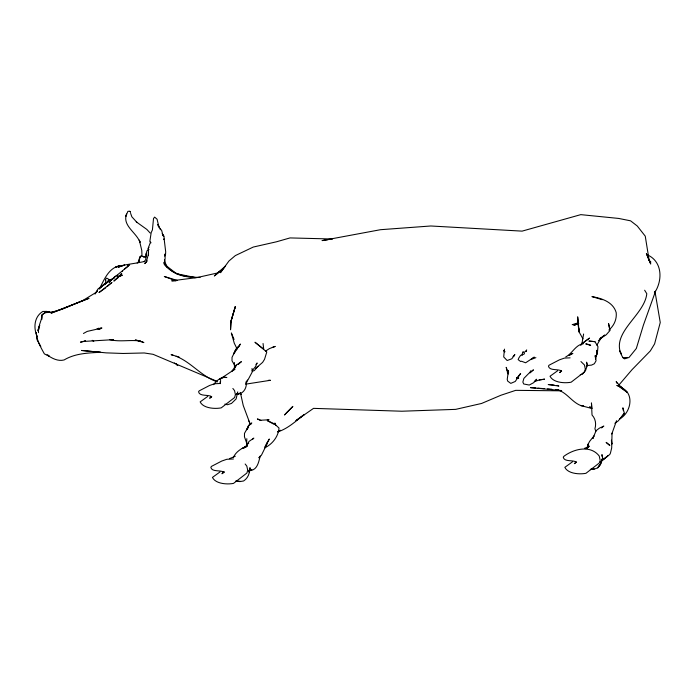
<?xml version="1.0" encoding="UTF-8"?>
<svg xmlns="http://www.w3.org/2000/svg" width="695" height="695" viewBox="0 0 695 695"><rect width="100%" height="100%" fill="white"/><g stroke="black" fill="none" stroke-linecap="round" stroke-linejoin="round"><path stroke-width="1.04" d="M149.017 247.307L148.026 248.445L148.374 250.165L148.947 249.514L147.027 250.713L146.115 253.771L145.715 259.704L144.204 261.589L144.63 261.442C134.943 263.666 124.848 264.352 115.448 267.271L119.462 265.777C108.212 268.296 104.128 280.111 99.237 289.042L105.961 282.422L107.204 282.465L103.894 285.046M146.106 255.517L146.115 253.771M165.132 253.797L165.08 258.87L164.194 263.153L164.724 263.935L164.307 262.154L164.194 263.153C169.736 272.075 180.457 276.688 190.717 277.001M230.801 321.976L230.54 329.778L231.244 320.343L235.301 306.634L230.801 321.976L235.301 306.634M141.997 256.481L141.78 250.435L139.295 240.088L140.155 242.034M504.457 349.125L503.701 356.935L507.168 360.523L511.807 358.776L514.865 354.606L513.11 356.492L514.118 355.831M38.85 329.508C38.625 324.27 42.03 320.204 41.935 314.948L46.626 311.412L52.168 313.158L48.563 311.542L44.836 312.707L54.566 311.968L89.029 298.294L52.716 312.437M105.736 280.406L105.64 281.31L105.51 279.442L106.691 278.104L108.585 279.199M583.618 334L582.219 342.062L580.794 345.441M164.976 254.552L164.672 256.064L165.54 254.492L165.697 251.868L164.142 238.88L163.994 239.584L164.15 236.265L162.613 234.823L163.012 235.605L161.622 230.297L160.154 228.985L160.623 229.68L157.835 224.398L158.391 226.422M587.292 448.014L588.152 444.114L589.681 441.29L593.973 435.947L592.87 438.536M587.258 448.145L588.152 444.114L587.067 447.962M237.76 391.893L236.118 398.947L231.496 403.421L227.413 404.742L224.85 404.134M602.218 458.935L600.767 463.93L597.743 467.813L593.704 469.368L590.82 469.299M599.855 461.072L599.325 462.957L585.937 473.312C579.43 474.572 567.945 473.773 564.844 467.327L572.428 461.862M586.936 365.631L587.24 364.736L586.789 365.379M611.782 434.019L616.526 420.701M247.585 380.043L246.178 383.597L246.221 381.859C247.159 387.801 243.328 394.421 236.674 394.135L240.244 393.248L236.222 394.247M249.288 470.576L250.339 467.909L249.236 472.322L249.601 467.943C249.957 473.086 248.072 478.091 243.624 480.966L239.905 481.592L235.987 481.053L240.34 481.322M37.695 330.768L39.711 325.416L38.329 329.187L38.529 332.662M592.904 438.423L596.093 430.657L599.403 428.146L603.842 426.078L601.557 427.92M148.409 254.344L146.263 261.893L144.795 263.622L146.089 262.284M233.815 353.746L236.118 349.116L238.793 346.284L233.815 353.746L235.449 350.176L240.435 344.06L238.472 347.239M122.433 271.58L122.641 271.128M234.962 367.846L236.283 365.127L241.408 361.635L238.333 364.371M245.709 446.937L249.036 441.421L253.84 438.111L252.389 439.518M236.118 349.116L232.034 357.334L232.008 360.818L234.771 365.431M601.922 460.029L601.14 461.602L602.487 459.326L601.323 460.75M526.688 349.88L525.846 351.479L526.515 350.775L524.69 351.931M233.294 457.571C235.935 451.524 241.756 448.292 247.429 445.66L244.223 447.901L247.533 444.904L245.917 447.189M596.875 345.059L601.21 337.857M248.932 471.471L250.582 468.769L249.305 470.419M654.429 293.003C662.63 280.962 662.709 262.111 647.957 255.117M623.241 415.115L624.362 413.317L622.885 407.809L623.346 410.623M599.846 464.434L597.743 467.813L600.02 465.146L601.418 461.897L602.652 458.04L601.966 454.591L602.07 456.328M588.048 447.519L589.065 445.947L586.641 448.032M654.369 292.89L655.541 291.205L643.396 325.156L636.325 348.482L629.018 357.473L624.553 358.872L622.963 357.69C607.96 333.678 644.447 316.268 646.793 293.698L644.639 290.223M117.716 277.922L118.602 276.68L122.372 275.142L118.428 276.68L113.841 281.093L117.716 277.922L121.712 273.378L120.079 275.628L117.551 276.914L119.184 275.854M248.619 427.199L246.725 429.753L248.115 426.191L250.061 423.785L243.25 405.524L240.453 392.936M250.521 424.645L251.79 422.942L248.914 425.427L244.492 433.359L244.466 436.842L246.89 443.688M213.617 384.665C216.241 380.851 220.15 377.741 224.754 376.855M255.96 364.519L257.141 362.981L255.552 366.552L252.163 370.722M259 457.631L260.234 456.05C258.557 462.114 257.506 470.341 249.253 470.724L250.669 469.985L249.349 471.028M111.2 279.929L109.61 280.658L111.695 279.407L109.176 282.587L111.695 279.407L114.336 278.009M236.439 394.265L237.482 392.97M608.855 330.064C614.041 325.694 616.865 319.396 616.204 312.654C613.19 301.951 601.731 298.311 591.94 296.591L602.244 299.71M106.978 282.735L108.88 280.493M618.593 385.395L631.981 369.723L650.329 350.923L654.594 343.903L660.25 322.506L654.994 291.57M113.354 278.156L114.605 276.74L117.429 275.298M266.315 444.062L269.347 439.014L265.012 446.772L267.636 442.593L261.476 455.121L259 457.849M246.291 381.685L248.002 379.878L252.242 371.955L252.016 368.48M141.25 255.473L139.504 258.123L139.096 261.563L140.008 256.707L138.453 261.815L137.176 263.058M248.758 443.054L246.577 445.165L246.821 438.701M111.261 279.929L128.41 265.933L124.37 269.173M104.519 284.003L100.593 287.626L102.243 286.34M598.395 340.75L604.685 335.06L599.915 338.552M147.331 260.903L145.212 262.797L146.567 262.015M107.334 286.418L111.956 282.439L98.968 292.569L105.796 287.739M601.488 460.967L607.778 455.963L600.419 461.801M601.227 461.141L609.758 454.495L610.392 453.27L611.687 447.971L612.043 433.15M221.722 270.233L214.338 275.976L225.545 265.942L220.385 272.718L228.95 260.999L235.327 255.595L253.258 247.055L276.445 241.799L290.015 237.925L332.08 238.993M211.297 396.975L209.673 398.235L211.35 396.836L210.75 396.419L211.749 396.749C208.604 394.23 199.456 396.802 198.553 391.754L199.213 390.842L209.525 385.499L214.59 383.736L219.273 383.536M224.389 471.87L221.957 473.755L223.625 472.357L223.034 471.948L224.025 472.279C220.88 469.751 211.732 472.331 210.828 467.283L211.489 466.371L221.801 461.028L226.865 459.265L233.424 458.987M561.186 371.321L559.571 372.581L561.239 371.182L560.648 370.774L561.638 371.104C558.493 368.576 549.345 371.156 548.442 366.109L549.102 365.188L559.414 359.845L564.479 358.081L570.1 357.847M575.999 462.418L574.374 463.669L576.051 462.271L575.451 461.862L576.45 462.192C573.305 459.664 564.158 462.245 563.254 457.197L563.914 456.285C573.861 448.84 590.507 444.67 599.246 456.05L600.124 460.125M565.765 356.9C572.367 353.555 575.616 344.711 583.314 343.764M614.858 423.316L618.281 420.866L624.362 413.317L619.862 418.868C631.651 412.152 634.891 391.824 619.827 387.08L627.064 392.249L620.322 386.498L616.83 385.438L621.365 387.402L624.623 390.173M222.357 269.408L217.24 273.048L197.006 277.574L171.708 280.832L175.948 280.928M585.833 448.727L589.03 446.564L584.538 448.327M207.727 396.419L200.151 401.892C203.244 408.339 214.729 409.129 221.236 407.869L234.623 397.523L235.423 394.682L234.545 390.616L232.868 388.47M220.002 471.948L212.427 477.413C215.52 483.859 227.004 484.658 233.511 483.399L246.899 473.043L247.698 470.211L246.829 466.136L245.153 463.999M557.616 370.765L550.04 376.238C553.133 382.684 564.618 383.484 571.125 382.215L584.512 371.868L585.312 369.036L584.443 364.962L580.951 361.556M600.132 338.647L606.196 334.799L610.071 330.412L608.551 323.522L609.567 328.7M576.572 323.757L574.044 325.356L577.615 323.618M586.302 366.361L587.718 365.474L591.575 365.101L594.347 363.746L596.067 360.783L595.172 355.605L595.632 359.063L596.936 352.895L596.805 350.289L596.614 354.65L595.893 356.439L597.326 353.746L597.969 346.657L594.929 341.679L589.073 341.071L594.929 341.679M576.746 323.661L574.044 325.356L576.841 323.714L572.202 324.626L577.615 323.783M278.182 431.569L280.389 430.274L277.67 431.743M244.362 447.372L242.26 448.553L247.429 445.66M265.533 351.088L269.504 348.569L275.237 346.414L272.31 347.43M83.443 333.478L87.188 331.411L101.939 328.031L99.967 328.196M235.292 456.233L229.472 458.657M223.903 377.289L226.726 377.515L223.903 377.289L219.698 379.305L234.98 369.115L231.626 371.521L236.283 365.127L234.484 367.803L234.354 362.486M110.349 279.642L112.781 279.051M535.888 357.656L530.832 359.567L534.29 357.117L525.62 362.781L521.476 361.235L520.633 361.522L518.166 359.663L518.896 357.873L520.59 355.362L524.16 354.076M249.201 470.949L251.833 469.733L249.253 470.724M517.94 377.724L516.654 378.28L520.642 373.45L515.264 381.451L510.799 383.388L507.706 381.121L507.22 379.374L508.471 370.617L508.549 372.755M252.311 371.269L254.327 370.557L257.932 366.421L255.856 368.246L262.614 362.382L264.543 359.298L266.776 352.009L254.969 342.235L263.718 349.142L263.049 343.495M84.034 341.41L85.511 340.889L80.446 342.157L84.034 341.41L113.398 339.664M277.713 431.899C288.043 428.633 296.044 420.883 304.419 414.394L295.896 420.657L313.523 408.365L401.814 411.223L455.685 409.364L481.583 403.456L501.017 395.212L515.707 390.347L560.735 390.816M264.76 447.841C272.31 444.227 278.339 436.66 279.025 428.042L274.464 423.881L267.479 420.71L273.995 424.298M539.268 379.974L544.524 379.175L539.268 379.974L534.316 381.642L536.653 379.227L533.638 382.693L529.243 385.047L523.7 383.979L522.857 382.068L523.9 378.358L529.19 373.007L533.456 369.853L529.964 372.815L530.502 370.887L530.589 372.685M50.909 312.437L62.011 309.284L82.896 300.475L96.544 292.135L97.413 290.91L94.946 294.011L97.96 288.998L108.602 280.98L104.45 284.385L107.256 282.118L108.872 279.703L110.74 279.468M236.535 394.204L238.177 393.761M267.193 420.162L269.078 419.763L260.477 420.249L257.393 418.937L260.851 420.475M580.273 374.674L582.375 374.266L585.546 370.539L587.484 364.727L586.563 362.165L586.754 363.893M590.307 469.62L594.138 468.89L590.932 469.177M328.101 239.732L322.028 240.592L380.512 229.697L430.804 225.988L522.093 231.131L580.785 214.642L618.706 218.439L630.582 220.828L637.263 226.005L645.255 236.161L649.147 260.356L650.737 264.013L646.385 253.536L649.147 260.356L650.85 262.154L648.635 260.008M330.125 239.445L332.149 239.158M245.5 384.187L270.398 380.295L268.366 380.304M129.644 264.917L127.515 265.056L129.539 264.951M622.963 357.69L627.516 357.473M146.515 256.803L143.405 256.924L145.047 256.863M516.776 378.115L518.757 378.097L516.958 377.863M113.372 339.603L109.445 339.551C119.653 342.279 130.295 339.464 140.668 341.097L135.316 339.968L143.882 342.583L141.467 341.471M200.117 277.392C187.459 277.331 174.089 275.402 165.297 265.377M235.987 481.053L237.725 481.157M535.758 388.01L530.407 387.61L561.673 390.581M537.895 388.166L544.307 388.653M547.512 388.896L551.787 389.217M556.061 389.53L558.198 389.695M142.127 256.342L143.813 256.481M582.314 405.689L580.829 405.559C571.238 401.901 566.051 391.016 555.653 389.478L558.719 389.964M583.618 405.81L580.829 405.559L591.732 408.469M554.141 385.082L548.207 384.526L558.884 386.072L557.103 385.36M192.776 277.34L194.843 277.67M195.903 277.661L176.469 273.691L164.046 264.004M173.098 355.267L171.092 354.659C189.214 359.098 199.891 376.065 217.344 381.894M176.122 356.179L179.136 357.091M97.109 328.648L99.967 329.526L98.673 328.127M129.791 211.184L127.88 211.35L125.864 216.249L126.586 214.043C122.025 225.649 136.541 232.547 139.947 242.216M177.251 280.424L164.307 276.497L173.594 279.885M578.787 323.609L577.015 322.949L578.527 323.714M216.918 381.286L153.074 354.311L144.239 352.973L123.093 353.468L106.118 352.869L81.55 350.454L100.584 352.269C87.97 352.99 75.208 353.329 64.096 359.958C57.972 361.556 51.899 358.342 47.051 354.867M592.157 408.052L589.612 406.836L591.793 408.304M164.924 265.082L167.356 266.793L164.255 262.814L164.871 264.109M92.192 340.333L93.773 341.445M176.851 364.918L177.781 365.596L176.078 363.563M174.332 362.946L175.357 363.772M620.322 386.498L621.365 387.402L616.152 381.642L617.082 383.31M47.886 355.015L49.38 356.353L44.384 353.885C40.736 347.283 36.748 340.576 36.288 332.775L37.017 339.707L40.797 346.484M504.918 351.8L503.588 350.445L504.761 351.8M507.307 372.424L507.819 372.963L506.212 367.334L508.184 374.066M150.155 233.007L146.836 229.419L136.255 221.853L137.037 222.487L131.841 216.797L130.643 213.391M240.183 392.953L241.278 394.534M621.486 354.172L619.593 350.819L621.539 354.163M582.94 338.821L579.144 332.045L577.484 320.317M237.125 349.012L234.285 343.261L231.357 332.957L234.059 339.438M250.061 423.785L250.322 424.332L248.819 420.918M162.317 233.607L163.499 236.3M275.863 425.323L274.864 423.038L275.429 424.749M595.902 431.369L594.929 428.815C596.345 424.002 595.598 418.72 592.027 415.019L591.454 402.918L591.775 407.096M162.291 233.668L163.012 235.605M37.235 336.528C33.221 328.066 34.142 316.659 42.803 311.464L46.626 311.412L41.935 314.948L41.961 319.214M164.48 259.878L166.652 266.941M159.138 227.812L157.07 219.212L154.629 217.101L153.517 218.525L152.413 229.923L151.18 232.59L149.842 241.382L150.885 242.885L150.546 242.095L148.426 247.55L148.487 255.456L148.339 252.476M578.553 325.964L577.667 316.833L579.144 332.045L578.744 327.988M522.162 355.301A17.766 15.638 16.5 0 1 522.701 352.191L523.135 351.644L523.813 352.33A9.113 7.506 -54.5 0 1 524.49 353.329M220.324 381.72L220.159 383.666L220.636 380.704L220.324 381.72M611.887 443.601L611.617 444.487L611.452 440.144L611.887 443.601M287.374 411.909L284.498 414.976L292.864 406.393L287.374 411.909M585.268 341.202L581.689 343.912L589.534 338.083L585.268 341.202M571.985 353.434L569.066 355.406L572.871 353.512L571.985 353.434M121.903 265.803L118.306 267.201L124.657 265.082L121.903 265.803M589.673 344.711L585.755 343.877L590.672 345.415L589.673 344.711M608.559 444.4L606.127 442.376L609.828 445.46L608.559 444.4M130.486 212.053L130.2 211.697L130.486 212.053"/></g></svg>
